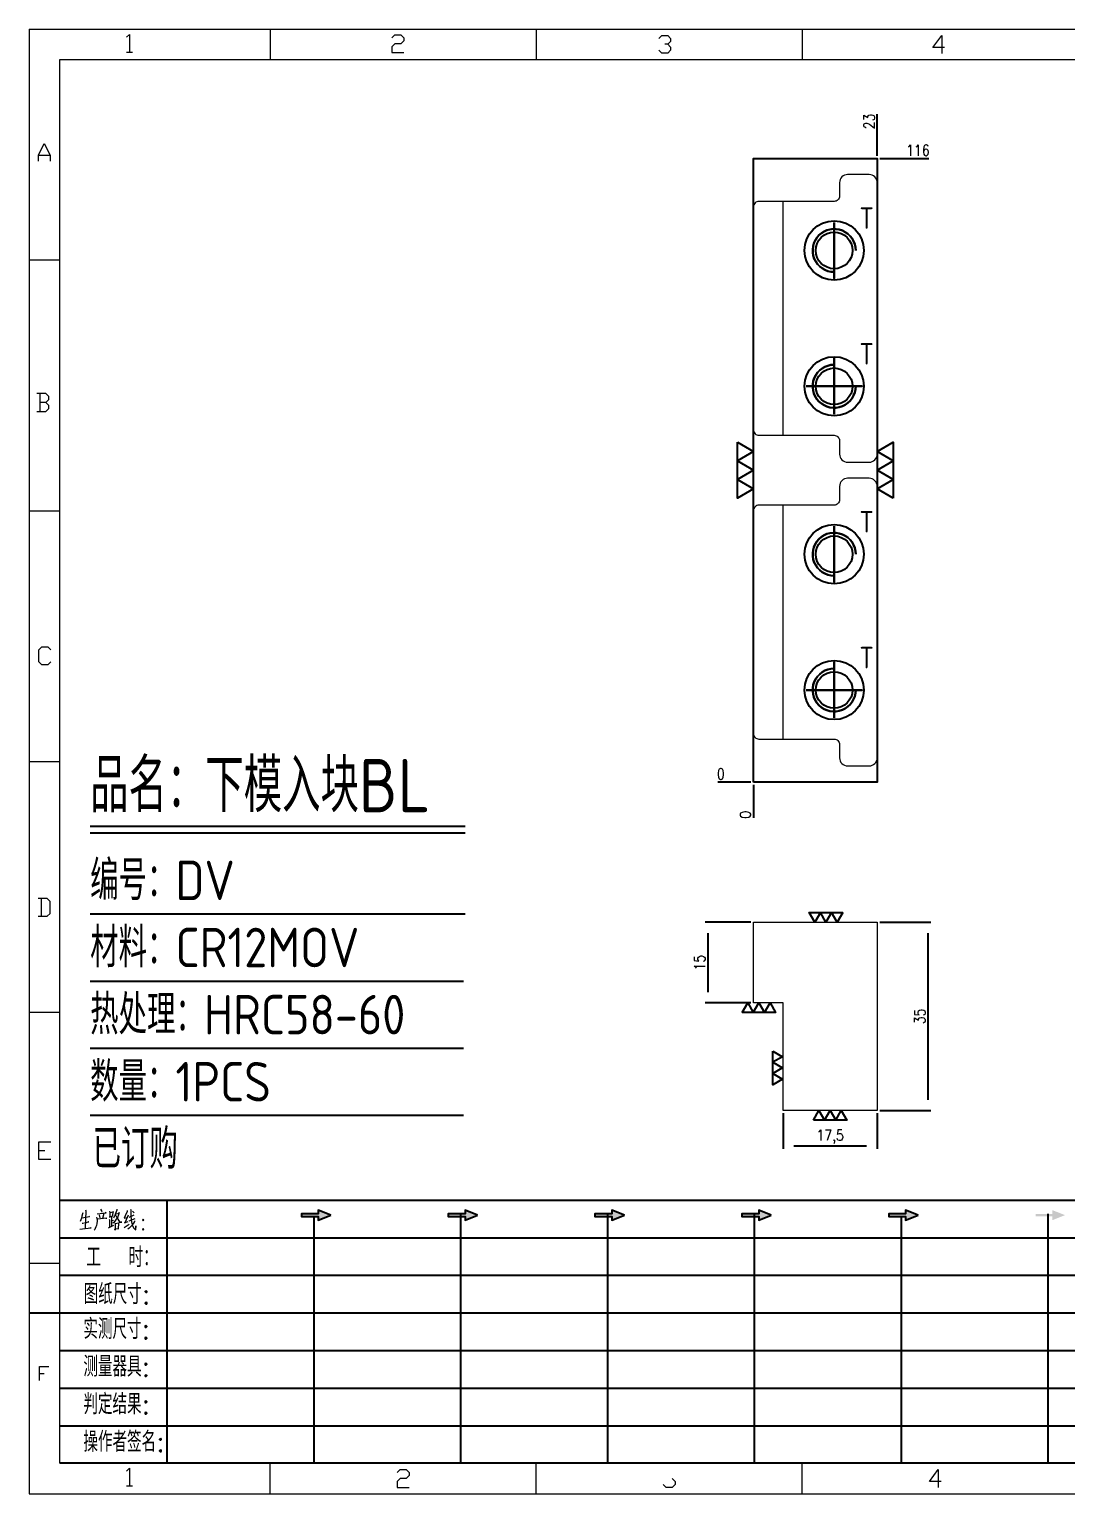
# Model space of a CAD drawing. Header units: millimetres. Extents: x 88508 to 142116, y -5268 to 20283.
# Drawn here: x 108956.3 to 109149.2, y -5268 to -4995.7 of the extents above; entities that cross this region are included whole.
import ezdxf
from ezdxf.enums import TextEntityAlignment as Align

# ---------------------------------------------------------------- set-up
doc = ezdxf.new("R2010")
doc.units = ezdxf.units.MM
doc.linetypes.add('CENTER', pattern=[0])
doc.linetypes.add('HIDDEN', pattern=[0])
for name, color, linetype in [('DIM', 4, 'Continuous'), ('LB_P', 2, 'Continuous'), ('PRESS', 3, 'Continuous'), ('TEXT', 4, 'Continuous')]:
    doc.layers.add(name, color=color, linetype=linetype)
doc.styles.add('chinesef_fs', font='simplex.shx', dxfattribs={"bigfont": 'gbcbig.shx'})
doc.styles.add('gbenor', font='gbenor.shx', dxfattribs={"bigfont": 'gbcbig.shx'})
doc.styles.add('GBENOR_', font='gbenor.shx', dxfattribs={"bigfont": 'gbcbig'})
doc.styles.get("Standard").update_dxf_attribs({"font": 'txt.shx', "width": 0.85, "bigfont": 'ctxt.shx'})
doc.styles.add('TXT', font='txt.shx', dxfattribs={"width": 0.8, "bigfont": 'ctxt.shx'})
doc.dimstyles.new('T-2-WX', dxfattribs={"dimtxt": 2, "dimasz": 2, "dimexe": 0.5, "dimexo": 0.5, "dimgap": 0.5, "dimtad": 1, "dimtxsty": 'Standard', "dimblk": 'OPEN30', "dimcen": 0, "dimazin": 3, "dimtfac": 1, "dimtmove": 0, "dimatfit": 3, "dimldrblk": 'OPEN30', "dimlwd": -1, "dimlwe": -1})

# ---------------------------------------------------------------- blocks, each defined once
blk = doc.blocks.new('*D8818')
at = {"layer": 'Defpoints', "color": 0}
for p in [(109113.94, -5019.68), (109118.94, -5019.68), (109090.94, -5135.68)]:
    blk.add_point(p, dxfattribs=at)
at = {"layer": 'DIM', "color": 0, "linetype": 'Continuous'}
blk.add_line((109114.44, -5019.68), (109123.56, -5019.68), dxfattribs=at)
at = {"layer": 'DIM', "color": 0, "insert": (109121.5, -5018.18), "char_height": 2, "attachment_point": 5}
blk.add_mtext('116', dxfattribs=at)
blk = doc.blocks.new('_Open30')
blk = doc.blocks.new('*D8819')
at = {"layer": 'Defpoints', "color": 0}
for p in [(109085.94, -5135.68), (109090.94, -5135.68), (109090.94, -5135.68)]:
    blk.add_point(p, dxfattribs=at)
at = {"layer": 'DIM', "color": 0, "linetype": 'Continuous'}
blk.add_line((109090.44, -5135.68), (109084.3, -5135.68), dxfattribs=at)
at = {"layer": 'DIM', "color": 0, "insert": (109084.87, -5134.18), "char_height": 2, "attachment_point": 5}
blk.add_mtext('0', dxfattribs=at)
blk = doc.blocks.new('*D8820')
at = {"layer": 'Defpoints', "color": 0}
for p in [(109090.94, -5135.68), (109090.94, -5135.68), (109090.94, -5140.68)]:
    blk.add_point(p, dxfattribs=at)
at = {"layer": 'DIM', "color": 0, "linetype": 'Continuous'}
blk.add_line((109090.94, -5136.18), (109090.94, -5142.32), dxfattribs=at)
at = {"layer": 'DIM', "color": 0, "insert": (109089.44, -5141.75), "char_height": 2, "attachment_point": 5, "rotation": 90}
blk.add_mtext('0', dxfattribs=at)
blk = doc.blocks.new('*D8821')
at = {"layer": 'Defpoints', "color": 0}
for p in [(109113.94, -5014.68), (109113.94, -5019.68), (109090.94, -5135.68)]:
    blk.add_point(p, dxfattribs=at)
at = {"layer": 'DIM', "color": 0, "linetype": 'Continuous'}
blk.add_line((109113.94, -5019.18), (109113.94, -5011.43), dxfattribs=at)
at = {"layer": 'DIM', "color": 0, "insert": (109112.44, -5012.81), "char_height": 2, "attachment_point": 5, "rotation": 90}
blk.add_mtext('23', dxfattribs=at)
blk = doc.blocks.new('*D8822')
at = {"layer": 'Defpoints', "color": 0}
for p in [(109113.94, -5161.76), (109113.94, -5196.76), (109123.38, -5196.76)]:
    blk.add_point(p, dxfattribs=at)
at = {"layer": 'DIM', "color": 0, "linetype": 'Continuous'}
for p, q in [((109114.44, -5161.76), (109123.88, -5161.76)), ((109123.38, -5163.76), (109123.38, -5194.76)), ((109114.44, -5196.76), (109123.88, -5196.76))]:
    blk.add_line(p, q, dxfattribs=at)
at = {"layer": 'DIM', "color": 0, "insert": (109121.88, -5179.26), "char_height": 2, "attachment_point": 5, "rotation": 90}
blk.add_mtext('35', dxfattribs=at)
blk = doc.blocks.new('*D8823')
at = {"layer": 'Defpoints', "color": 0}
for p in [(109090.94, -5161.76), (109082.43, -5176.76), (109090.94, -5176.76)]:
    blk.add_point(p, dxfattribs=at)
at = {"layer": 'DIM', "color": 0, "linetype": 'Continuous'}
for p, q in [((109090.44, -5161.76), (109081.93, -5161.76)), ((109082.43, -5163.76), (109082.43, -5174.76)), ((109090.44, -5176.76), (109081.93, -5176.76))]:
    blk.add_line(p, q, dxfattribs=at)
at = {"layer": 'DIM', "color": 0, "insert": (109080.93, -5169.26), "char_height": 2, "attachment_point": 5, "rotation": 90}
blk.add_mtext('15', dxfattribs=at)
blk = doc.blocks.new('*D8824')
at = {"layer": 'Defpoints', "color": 0}
for p in [(109096.44, -5196.76), (109113.94, -5196.76), (109113.94, -5203.37)]:
    blk.add_point(p, dxfattribs=at)
at = {"layer": 'DIM', "color": 0, "linetype": 'Continuous'}
for p, q in [((109096.44, -5197.26), (109096.44, -5203.87)), ((109113.94, -5197.26), (109113.94, -5203.87)), ((109098.44, -5203.37), (109111.94, -5203.37))]:
    blk.add_line(p, q, dxfattribs=at)
at = {"layer": 'DIM', "color": 0, "insert": (109105.19, -5201.68), "char_height": 2, "attachment_point": 5}
blk.add_mtext('17,5', dxfattribs=at)
blk = doc.blocks.new('U40')
for points in [[(351.8, 337.7), (351.8, 333.2), (367, 339.3), (351.8, 345.3), (351.8, 340.8), (331.2, 340.8), (331.2, 337.7)], [(545.7, 339.3), (530.6, 345.3), (530.6, 340.8), (509.9, 340.8), (509.9, 337.7), (530.6, 337.7), (530.6, 333.2)], [(724.5, 339.3), (709.3, 345.3), (709.3, 340.8), (688.7, 340.8), (688.7, 337.7), (709.3, 337.7), (709.3, 333.2)], [(903.3, 339.3), (888.1, 345.3), (888.1, 340.8), (867.5, 340.8), (867.5, 337.7), (888.1, 337.7), (888.1, 333.2)], [(1082.1, 339.3), (1066.9, 345.3), (1066.9, 340.8), (1046.3, 340.8), (1046.3, 337.7), (1066.9, 337.7), (1066.9, 333.2)], [(1245.7, 337.7), (1245.7, 333.2), (1260.9, 339.3), (1245.7, 345.3), (1245.7, 340.8), (1225.1, 340.8), (1225.1, 337.7)]]:
    blk.add_hatch(color=3).paths.add_polyline_path(points)
at = {"color": 254, "lineweight": 18}
for p, q in [((0, 1783.5), (0, 0)), ((0, 1783.5), (2530.2, 1783.5)), ((941.1, 1783.5), (941.1, 1746.5)), ((37, 37), (37, 1746.5)), ((37, 1746.5), (2493.2, 1746.5)), ((0, 1502.7), (37, 1502.7)), ((0, 1197.2), (37, 1197.2)), ((0, 891.7), (37, 891.7)), ((0, 586.3), (37, 586.3)), ((0, 280.8), (37, 280.8)), ((37, 37), (2493.2, 37)), ((941.1, 0), (941.1, 37)), ((0, 0), (2530.2, 0))]:
    blk.add_line(p, q, dxfattribs=at)
at = {"color": 254, "linetype": 'Continuous', "lineweight": 18}
for p, q in [((293.1, 1783.5), (293.1, 1746.5)), ((617.1, 1783.5), (617.1, 1746.5)), ((293.1, 0), (293.1, 37)), ((617.1, 0), (617.1, 37))]:
    blk.add_line(p, q, dxfattribs=at)
for p, q in [((38, 357.6), (1598.2, 357.6)), ((38, 311.8), (1598.2, 311.8)), ((37.1, 266), (1598.2, 266)), ((0.1, 220.2), (1598.2, 220.2)), ((37.1, 174.4), (1598.2, 174.4)), ((37.1, 128.6), (1598.2, 128.6)), ((37.1, 82.8), (1598.2, 82.8))]:
    blk.add_line(p, q)
at = {"color": 254}
for p, q in [((167.8, 37), (167.8, 357.6)), ((525.5, 37), (525.5, 340.8)), ((704.3, 37), (704.3, 340.8)), ((883.1, 37), (883.1, 340.8)), ((1240.6, 37), (1240.6, 340.8)), ((346.7, 37), (346.7, 337.9)), ((1061.9, 37), (1061.9, 337.7)), ((1598.2, 37), (38, 37))]:
    blk.add_line(p, q, dxfattribs=at)
at = {"color": 92, "lineweight": 18}
for points in [[(118.3, 1773.7), (121.9, 1777.3), (121.9, 1755.8)], [(441.4, 1773.1), (445, 1776.7), (452.2, 1776.7), (455.8, 1773.1), (455.8, 1769.5), (452.2, 1765.9), (445, 1765.9), (441.4, 1762.3), (441.4, 1755.1), (455.8, 1755.1)], [(766.4, 1772.4), (770, 1776), (777.2, 1776), (780.8, 1772.4), (780.8, 1768.8), (777.2, 1765.2), (773.6, 1765.2)], [(1114.4, 1761.4), (1100, 1761.4), (1110.8, 1775.8), (1110.8, 1754.2)], [(118.3, 1755.8), (125.5, 1755.8)], [(777.2, 1765.2), (780.8, 1761.6), (780.8, 1758), (777.2, 1754.4), (770, 1754.4), (766.4, 1758)], [(11.1, 1622.8), (11.1, 1630), (18.3, 1644.4), (25.5, 1630), (25.5, 1622.8)], [(11.1, 1630), (25.5, 1630)], [(20, 1329), (23.6, 1332.6), (23.6, 1336.2), (20, 1339.8), (9.2, 1339.8)], [(12.8, 1339.8), (12.8, 1318.2)], [(9.2, 1318.2), (20, 1318.2), (23.6, 1321.8), (23.6, 1325.4), (20, 1329), (12.8, 1329)], [(26.1, 1013.2), (22.5, 1009.6), (15.3, 1009.6), (11.7, 1013.2), (11.7, 1027.6), (15.3, 1031.2), (22.5, 1031.2), (26.1, 1027.6)], [(11, 703.2), (21.8, 703.2), (25.4, 706.8), (25.4, 721.2), (21.8, 724.8), (11, 724.8)], [(14.6, 724.8), (14.6, 703.2)], [(26.1, 407), (11.7, 407), (11.7, 428.6), (26.1, 428.6)], [(11.7, 417.8), (18.9, 417.8)], [(12.3, 137.7), (12.3, 155), (23.8, 155)], [(12.3, 146.4), (18.1, 146.4)], [(118.3, 27.4), (121.9, 31), (121.9, 9.4)], [(447.9, 25.7), (451.5, 29.3), (458.7, 29.3), (462.3, 25.7), (462.3, 22.1), (458.7, 18.5), (451.5, 18.5), (447.9, 14.9), (447.9, 7.7), (462.3, 7.7)], [(782.7, 18.5), (786.3, 14.9), (786.3, 11.3), (782.7, 7.7), (775.5, 7.7), (771.9, 11.3)], [(1110.3, 14.9), (1095.9, 14.9), (1106.7, 29.3), (1106.7, 7.7)], [(118.3, 9.4), (125.5, 9.4)]]:
    blk.add_lwpolyline(points, dxfattribs=at)
at = {"color": 92, "lineweight": 0}
for points in [[(65, 342.2), (64.8, 341), (64.1, 337.9), (63.6, 335.7), (62.8, 333.5), (62.1, 331.4)], [(68.4, 345.9), (68.7, 344.4), (68.1, 322.9)], [(82.6, 340.8), (93.7, 342.2), (93.3, 342.4), (92.4, 342)], [(86.1, 336.1), (86, 337.5), (85.3, 339.8)], [(86.7, 346.7), (87.9, 344.6), (88.3, 343)], [(90.3, 341), (90.4, 339.6), (89.1, 335.3)], [(97.8, 344), (98.1, 342.6), (98.1, 340.8), (98.1, 337.9), (98.1, 336.3), (98.2, 337.7), (102.1, 338.3), (101.8, 338.3), (102.1, 343.6), (102.1, 343.2), (102.1, 342.8), (98.2, 342.2)], [(105.5, 341.2), (105.9, 341), (109.6, 341.8), (109.3, 342.6), (108.5, 339.6), (107.6, 337.3), (106.9, 335.9), (105.9, 334.3), (104.3, 332), (103.1, 330.4), (101.9, 329.4)], [(106.6, 346.5), (106.5, 345.2), (105.1, 341.2), (104.2, 338.9), (103.1, 336.3), (102.6, 335.5)], [(104.9, 339.1), (105.3, 338.7), (107, 335.7), (108.6, 333.3), (109.9, 331.2), (110.3, 330.8), (112.6, 330.8), (110.2, 331.2), (109, 332.6)], [(119.3, 344.8), (119.1, 343.8), (116.8, 338.5), (115.4, 335.5), (119.3, 336.3)], [(120.3, 339.4), (118.1, 333.5), (116.4, 330), (116.1, 329.8), (120.5, 331.4)], [(121.7, 336.7), (127.7, 339.6)], [(123.4, 346.5), (123.5, 345.4), (123.5, 340.8), (123.8, 337.3), (124, 335.3), (124.2, 333.1), (124.5, 331), (124.8, 329), (125.2, 327.4), (125.9, 325.7), (126.9, 323.9), (127.9, 322.7), (128.9, 321.7), (129.6, 321.3), (129.9, 326.1), (129.4, 321.5)], [(127.7, 341.6), (127.2, 342.4), (125.7, 344.2)], [(61.4, 322.3), (68.2, 322.9), (75.3, 323.7), (74.9, 323.9), (73.8, 323.5)], [(63.8, 335.9), (73.4, 337.5), (73.1, 337.7), (72.5, 337.3)], [(64.5, 329.6), (64.8, 329.6), (65.1, 329.6), (72.5, 331), (71.9, 331), (70.9, 330.8)], [(82.6, 335.1), (82.6, 331.8), (82.3, 329), (81.9, 326.8), (81.2, 324.9), (80.3, 323.1), (79.6, 321.9), (78.8, 320.9)], [(93.3, 335.5), (94.1, 335.7), (94.3, 335.5), (82.6, 334.3), (82.6, 335.1), (82.2, 336.9)], [(96.5, 323.9), (102.8, 327.2)], [(97.2, 334.3), (97.5, 333.5), (97.7, 324.7)], [(100.2, 337.9), (100.1, 325.9)], [(100.2, 332.6), (102.4, 333.1)], [(104.2, 330), (104.5, 329), (104.5, 321.1), (104.3, 322.1), (104.5, 322.7), (109.2, 323.1), (108.6, 323.1), (109, 329.2), (109, 330), (109.3, 329.4), (108.6, 329.4), (104.6, 328.8)], [(115.3, 324.3), (121.5, 328.2)], [(128.2, 332.4), (128.1, 331.6), (126.9, 329.6), (125.8, 328), (124.5, 326.3), (123, 324.7), (121.4, 323.3), (120.1, 322.3)], [(121.4, 332.2), (128.8, 335.1)]]:
    blk.add_lwpolyline(points, dxfattribs=at)
for points in [[(367, 339.3), (351.8, 345.3), (351.8, 340.8), (331.2, 340.8), (331.2, 337.7), (351.8, 337.7), (351.8, 333.2), (367, 339.3)], [(545.7, 339.3), (530.6, 345.3), (530.6, 340.8), (509.9, 340.8), (509.9, 337.7), (530.6, 337.7), (530.6, 333.2), (545.7, 339.3)], [(724.5, 339.3), (709.3, 345.3), (709.3, 340.8), (688.7, 340.8), (688.7, 337.7), (709.3, 337.7), (709.3, 333.2), (724.5, 339.3)], [(903.3, 339.3), (888.1, 345.3), (888.1, 340.8), (867.5, 340.8), (867.5, 337.7), (888.1, 337.7), (888.1, 333.2), (903.3, 339.3)], [(1082.1, 339.3), (1066.9, 345.3), (1066.9, 340.8), (1046.3, 340.8), (1046.3, 337.7), (1066.9, 337.7), (1066.9, 333.2), (1082.1, 339.3)]]:
    blk.add_lwpolyline(points)
for points in [[(138.7, 332.4), (139.4, 333.5), (138.7, 334.5), (138, 333.5)], [(138.7, 320.9), (139.4, 321.9), (138.7, 322.9), (138, 321.9)]]:
    blk.add_lwpolyline(points, close=True, dxfattribs=at)
at = {"color": 3, "style": 'chinesef_fs'}
for s, p in [('工  时：', (69.5, 275.7)), ('图纸尺寸:', (66.2, 230.9)), ('实测尺寸:', (65.9, 188.4)), ('测量器具:', (65.9, 142.6)), ('判定结果:', (65.9, 96.8)), ('操作者签名:', (65.9, 51))]:
    blk.add_text(s, height=24.57, dxfattribs=at).set_placement(p)
at = {"lineweight": 18, "style": 'GBENOR_'}
blk.add_attdef('文档路径', (2126, 386.9), '', height=17.8, dxfattribs=at)
at = {"lineweight": 20, "style": 'TXT'}
for tag, height, p in [('18-**-**', 16.3, (1866.6, 256.2)), ('客户名称', 16.1, (1741.1, 134, 0)), ('料厚:', 16.1, (1741.3, 93.2, 0))]:
    blk.add_attdef(tag, text='', height=height, dxfattribs=at).set_placement(p, align=Align.MIDDLE)
for tag, p, height in [('88888', (1850.9, 207.5), 14.9), ('材质:', (1691.2, 168, 0), 16.1), ('核准', (1869.4, 127.5, 0), 16.1), ('设计', (1868.8, 88.3, 0), 16.1), ('绘图', (1868.2, 49.1, 0), 16.1)]:
    blk.add_attdef(tag, p, '', height=height, dxfattribs=at)
for tag, p, height, width in [('3', (2234.7, 206.9), 15.8, 0.7), ('4', (2234.7, 167.4), 15.8, 0.7), ('核准日期', (2041.1, 124.2, 0), 16.1, 0.68), ('设计日期', (2041.1, 84.5, 0), 16.1, 0.68), ('1', (2251.9, 85.9), 14.6, 0.7), ('绘图日期', (2040.9, 46.4, 0), 16.1, 0.68), ('2', (2235, 49.2), 14.6, 0.7)]:
    blk.add_attdef(tag, p, '', height=height, dxfattribs=dict(at, width=width))

msp = doc.modelspace()

# ---------------------------------------------------------------- linework, layer by layer
at = {"layer": 'DIM', "color": 4, "linetype": 'Continuous', "lineweight": 25}
for p, q in [((108967.602, -5143.862), (109037.344, -5143.862)), ((108967.602, -5145.147), (109037.344, -5145.147)), ((108967.602, -5160.204), (109037.344, -5160.204)), ((108967.602, -5172.69), (109037.041, -5172.69)), ((108967.602, -5185.176), (109037.041, -5185.176)), ((108967.602, -5197.663), (109037.041, -5197.663))]:
    msp.add_line(p, q, dxfattribs=at)
at = {"layer": 'LB_P', "linetype": 'HIDDEN', "lineweight": 15, "ltscale": 0.5}
for p, q in [((109096.435, -5071.183), (109096.435, -5027.683)), ((109096.435, -5127.683), (109096.435, -5084.183))]:
    msp.add_line(p, q, dxfattribs=at)
at = {"layer": 'LB_P', "color": 1, "linetype": 'Continuous', "lineweight": 15}
for points in [[(109113.935, -5074.683), (109113.935, -5024.183, 0.4142136), (109112.435, -5022.683), (109108.435, -5022.683, 0.4142136), (109106.935, -5024.183), (109106.935, -5026.683, -0.4142136), (109105.935, -5027.683), (109091.935, -5027.683, 0.4142136), (109090.935, -5028.683), (109090.935, -5070.183, 0.4142136), (109091.935, -5071.183), (109105.935, -5071.183, -0.4142136), (109106.935, -5072.183), (109106.935, -5074.683, 0.4142136), (109108.435, -5076.183), (109112.435, -5076.183, 0.4142136)], [(109113.935, -5131.183), (109113.935, -5080.683, 0.4142136), (109112.435, -5079.183), (109108.435, -5079.183, 0.4142136), (109106.935, -5080.683), (109106.935, -5083.183, -0.4142136), (109105.935, -5084.183), (109091.935, -5084.183, 0.4142136), (109090.935, -5085.183), (109090.935, -5126.683, 0.4142136), (109091.935, -5127.683), (109105.935, -5127.683, -0.4142136), (109106.935, -5128.683), (109106.935, -5131.183, 0.4142136), (109108.435, -5132.683), (109112.435, -5132.683, 0.4142136)]]:
    msp.add_lwpolyline(points, format="xyb", close=True, dxfattribs=at)
at = {"layer": 'LB_P'}
for points in [[(109109.935, -5036.803, 2.4142136), (109105.935, -5040.803, -2.4142136)], [(109109.935, -5062.063, -2.4142136), (109105.935, -5058.063, 2.4142136)], [(109109.935, -5093.303, 2.4142136), (109105.935, -5097.303, -2.4142136)], [(109109.935, -5118.563, -2.4142136), (109105.935, -5114.563, 2.4142136)]]:
    msp.add_lwpolyline(points, format="xyb", close=True, dxfattribs=at)
at = {"layer": 'LB_P', "color": 4, "linetype": 'CENTER', "ltscale": 0.007}
for points in [[(109105.935, -5031.603), (109105.935, -5042.003)], [(109105.935, -5067.263), (109105.935, -5056.863)], [(109100.735, -5062.063), (109111.135, -5062.063)], [(109105.935, -5088.103), (109105.935, -5098.503)], [(109105.935, -5123.763), (109105.935, -5113.363)], [(109100.735, -5118.563), (109111.135, -5118.563)]]:
    msp.add_lwpolyline(points, close=True, dxfattribs=at)
at = {"layer": 'LB_P', "color": 4, "linetype": 'Continuous'}
for points in [[(109107.524, -5159.956), (109106.485, -5161.756), (109105.446, -5159.956), (109104.407, -5161.756), (109103.367, -5159.956), (109102.328, -5161.756), (109101.289, -5159.956), (109107.524, -5159.956)], [(109088.821, -5178.556), (109089.861, -5176.756), (109090.9, -5178.556), (109091.939, -5176.756), (109092.978, -5178.556), (109094.018, -5176.756), (109095.057, -5178.556), (109088.821, -5178.556)], [(109094.527, -5185.731), (109096.327, -5186.77), (109094.527, -5187.809), (109096.327, -5188.848), (109094.527, -5189.888), (109096.327, -5190.927), (109094.527, -5191.966), (109094.527, -5185.731)], [(109102.068, -5198.556), (109103.107, -5196.756), (109104.146, -5198.556), (109105.185, -5196.756), (109106.224, -5198.556), (109107.264, -5196.756), (109108.303, -5198.556), (109102.068, -5198.556)]]:
    msp.add_lwpolyline(points, close=True, dxfattribs=at)
at = {"layer": 'LB_P', "color": 2, "linetype": 'Continuous', "lineweight": 15}
msp.add_lwpolyline([(109096.435, -5176.756), (109090.935, -5176.756), (109090.935, -5161.756), (109113.935, -5161.756), (109113.935, -5196.756), (109096.435, -5196.756)], close=True, dxfattribs=at)
at = {"layer": 'LB_P'}
for centre, radius in [((109105.935, -5036.803), 5.5), ((109105.935, -5036.803), 3.4), ((109105.935, -5062.063), 5.5), ((109105.935, -5062.063), 3.4), ((109105.935, -5093.303), 5.5), ((109105.935, -5093.303), 3.4), ((109105.935, -5118.563), 5.5), ((109105.935, -5118.563), 3.4)]:
    msp.add_circle(centre, radius, dxfattribs=at)
at = {"layer": 'PRESS', "color": 8, "linetype": 'HIDDEN'}
msp.add_lwpolyline([(109090.935, -5135.683), (109090.935, -5019.683), (109113.935, -5019.683), (109113.935, -5135.683)], close=True, dxfattribs=at)
at = {"layer": 'PRESS', "color": 4}
for points in [[(109087.935, -5072.487), (109090.935, -5074.219), (109087.935, -5075.951), (109090.935, -5077.683), (109087.935, -5079.415), (109090.935, -5081.147), (109087.935, -5082.879), (109087.935, -5072.487)], [(109116.935, -5082.879), (109113.935, -5081.147), (109116.935, -5079.415), (109113.935, -5077.683), (109116.935, -5075.951), (109113.935, -5074.219), (109116.935, -5072.487), (109116.935, -5082.879)]]:
    msp.add_lwpolyline(points, close=True, dxfattribs=at)

# ---------------------------------------------------------------- block references
at = {"ltscale": 3, "xscale": 0.152720910599893, "yscale": 0.152720910599893, "zscale": 0.152720910599893}
msp.add_blockref('U40', (108956.287, -5268.044), dxfattribs=at)

# ---------------------------------------------------------------- texts
at = {"layer": 'DIM', "color": 3, "linetype": 'Continuous', "lineweight": 25, "style": 'gbenor'}
for s, height, p in [('品名：下模入块BL', 9.9155, (108967.602, -5141.291)), ('编号：DV', 7.3448, (108967.602, -5157.633)), ('材料：CR12MOV', 7.3448, (108967.602, -5170.12)), ('热处理：HRC58-60', 7.34481, (108967.602, -5182.606)), ('数量：1PCS', 7.3448, (108967.602, -5195.092)), ('已订购', 7.3448, (108968.049, -5207.578))]:
    msp.add_text(s, height=height, dxfattribs=at).set_placement(p)
at = {"layer": 'TEXT', "color": 4, "linetype": 'Continuous', "style": 'gbenor'}
for p in [(109111.969, -5030.769), (109111.969, -5056.029), (109111.969, -5087.269), (109111.969, -5112.529)]:
    msp.add_text('T', height=4, dxfattribs=at).set_placement(p, align=Align.MIDDLE_CENTER)

# ---------------------------------------------------------------- dimensions: what is measured, and where the dimension line sits
at = {"layer": 'DIM', "color": 4, "linetype": 'Continuous'}
for feature_location, offset, dtype, origin, picture, middle in [((109113.935, -5019.683), (0, 5), 1, (109090.935, -5135.683), '*D8821', (109112.435, -5012.807)), ((109113.935, -5019.683), (5, 0), 0, (109090.935, -5135.683), '*D8818', (109121.5, -5018.183)), ((109090.935259121, -5135.682750408), (-5, 0), 0, (109090.935259121, -5135.682750408), '*D8819', (109084.868592454, -5134.182750408)), ((109090.935259121, -5135.682750408), (0, -5), 1, (109090.935259121, -5135.682750408), '*D8820', (109089.435259121, -5141.749417075))]:
    dim = msp.add_ordinate_dim(feature_location=feature_location, offset=offset, dtype=dtype, origin=origin, dimstyle='T-2-WX', dxfattribs=at)
    dim.commit()
    dim.dimension.update_dxf_attribs({"geometry": picture, "text_midpoint": middle})
for base, p1, p2, picture, middle in [((109082.429, -5176.756), (109090.935, -5161.756), (109090.935, -5176.756), '*D8823', (109080.929, -5169.256)), ((109123.381, -5196.756), (109113.935, -5161.756), (109113.935, -5196.756), '*D8822', (109121.881, -5179.256))]:
    dim = msp.add_linear_dim(base=base, p1=p1, p2=p2, angle=90, dimstyle='T-2-WX', dxfattribs=at)
    dim.commit()
    dim.dimension.update_dxf_attribs({"geometry": picture, "text_midpoint": middle})
dim = msp.add_linear_dim(base=(109113.935, -5203.371), p1=(109096.435, -5196.756), p2=(109113.935, -5196.756), dimstyle='T-2-WX', dxfattribs=at)
dim.commit()
dim.dimension.update_dxf_attribs({"geometry": '*D8824', "text_midpoint": (109105.185, -5201.68)})

doc.saveas('drawing.dxf')
